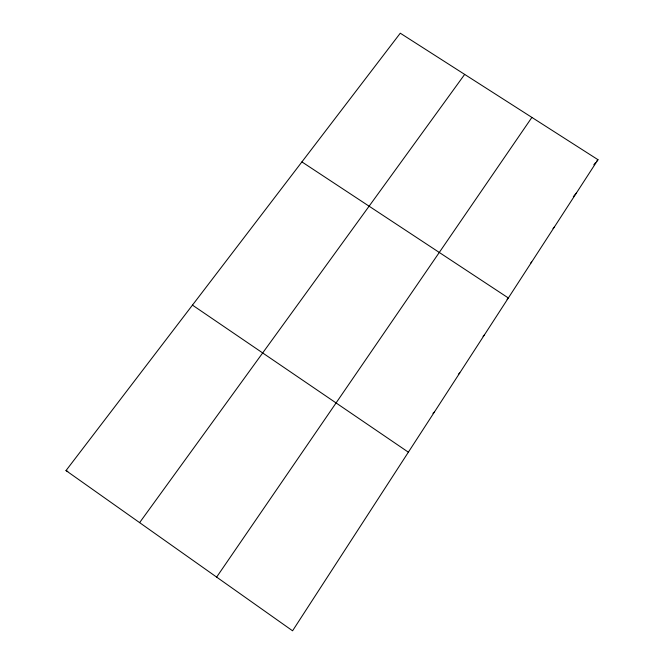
<?xml version="1.0" encoding="UTF-8"?>
<svg xmlns="http://www.w3.org/2000/svg" width="664" height="664" viewBox="0 0 664 664"><rect width="100%" height="100%" fill="white"/><g stroke="black" fill="none" stroke-linecap="round" stroke-linejoin="round"><path stroke-width="1" d="M597.998 159.709L292.567 630.8L66.002 470.577L400.276 33.2L597.998 159.709L596.795 161.161M216.63 577.107L531.897 117.412M139.614 522.634L464.675 74.401M593.782 164.813L595.591 162.622M573.331 196.652L576.468 192.917M553.046 228.541L554.365 227.013M530.436 263.409L531.665 262.023M507.072 299.373L508.35 297.978L301.912 161.908M483.052 336.324L484.388 334.938M458.359 374.297L459.762 372.927M432.945 413.323L434.43 411.987M66.002 470.577L67.811 471.44M192.46 305.116L408.368 452.184"/></g></svg>
